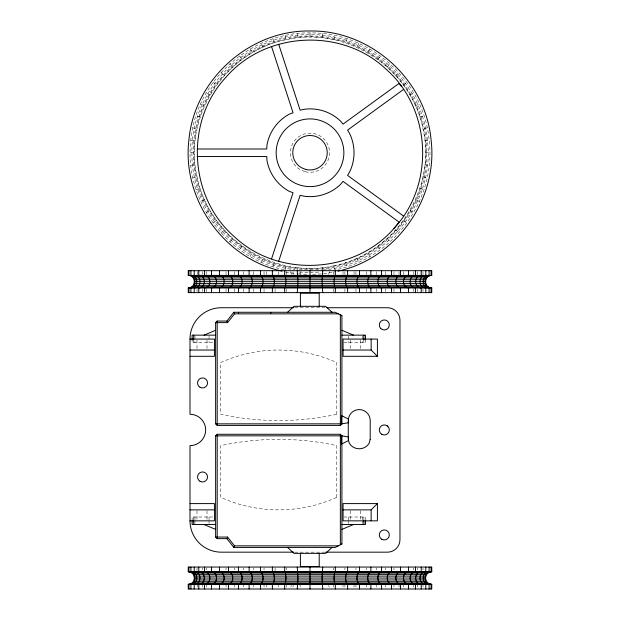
<?xml version="1.0" encoding="UTF-8"?>
<svg xmlns="http://www.w3.org/2000/svg" width="620" height="620" viewBox="0 0 620 620"><rect width="100%" height="100%" fill="white"/><g stroke="black" fill="none" stroke-linecap="round" stroke-linejoin="round"><path stroke-width="0.46" stroke-dasharray="3.1 2.33" d="M284.154 269.7C226.145 258.106 183.582 198.912 190.844 140.228C195.951 80.941 250.503 31.822 310 32.938C369.497 31.822 424.049 80.941 429.156 140.228C436.488 199.284 393.336 258.672 334.909 269.948L334.01 265.716C394.676 254.254 437.17 188.821 422.964 128.743C411.502 68.076 346.069 25.583 285.99 39.789C225.324 51.251 182.83 116.684 197.036 176.762C208.498 237.429 273.931 279.922 334.01 265.716M297.662 270.173L297.925 267.608M322.524 33.596L322.075 37.898M285.091 269.948L285.99 265.716M334.01 39.789L334.909 35.557M328.724 274.335L329.36 271.599M290.858 587.179L291.284 585.35M272.978 266.709L274.311 262.586M347.022 38.804L345.689 42.92M261.268 262.214L263.027 258.253M358.732 43.299L356.973 47.252M250.093 256.517L252.255 252.766M369.908 48.988L367.745 52.739M242.118 246.187L239.576 249.69M377.882 59.326L380.424 55.823M387.275 66.929L390.174 63.713M229.826 241.792L232.725 238.576M220.96 232.926L224.177 230.028M395.824 75.477L399.04 72.579M213.063 223.177L216.574 220.635M403.426 84.87L406.937 82.328M410.014 95.007L413.765 92.845M206.235 212.66L209.986 210.498M204.499 199.725L200.539 201.485M415.501 105.78L419.461 104.02M196.044 189.782L200.167 188.441M419.833 117.064L423.956 115.731M192.805 177.661L197.036 176.762M427.196 127.844L422.964 128.743M323.284 270.026C385.81 264.469 435.38 202.647 427.42 140.415C422.383 81.995 368.629 33.589 310 34.681C246.899 33.248 190.495 89.652 191.929 152.752C190.913 210.288 237.545 263.608 294.841 269.731M323.625 273.699L335.312 271.847M190.844 165.276L195.145 164.827M424.855 140.678L429.156 140.228M310 269.437C372.364 270.855 428.102 215.117 426.684 152.752C428.102 90.396 372.364 34.65 310 36.069C247.636 34.65 191.898 90.396 193.316 152.752C191.898 215.117 247.636 270.855 310 269.437L310 268.235M310 272.567L320.594 272.017M312.728 274.365L321.819 273.885M190.185 152.752L194.517 152.752M425.483 152.752L429.815 152.752M294.733 307.729L325.632 307.729M212.769 342.674L192.123 342.674L192.123 339.853M343.837 342.674L365.428 342.674L365.428 339.853M212.769 517.01L192.123 517.01L192.123 519.831M343.837 517.01L365.428 517.01L365.428 519.831M294.733 552.172L324.678 552.172M299.406 272.017L309.039 272.521M298.181 273.885L307.272 274.365M190.844 140.228L195.145 140.678M424.855 164.827L429.156 165.276M285.588 271.986L296.376 273.699M192.805 127.844L197.036 128.743M422.964 176.762L427.196 177.661M200.167 117.064L196.044 115.731M419.833 188.441L423.956 189.782M200.539 104.02L204.499 105.78M419.461 201.485L415.501 199.725M209.986 95.007L206.235 92.845M410.014 210.498L413.765 212.66M213.063 82.328L216.574 84.87M403.426 220.635L406.937 223.177M395.824 230.028L399.04 232.926M220.96 72.579L224.177 75.477M229.826 63.713L232.725 66.929M387.275 238.576L390.174 241.792M239.576 55.823L242.118 59.326M377.882 246.187L380.424 249.69M250.093 48.988L252.255 52.739M369.908 256.517L367.745 252.766M263.027 47.252L261.268 43.299M356.973 258.253L358.732 262.214M272.978 38.804L274.311 42.92M345.689 262.586L347.022 266.709M290.648 271.599L291.284 274.335M328.724 585.35L329.15 587.179M285.091 35.557L285.99 39.789M297.476 33.596L297.925 37.898M322.075 267.608L322.338 270.173M422.979 271.637L422.979 274.497M422.979 288.812L422.979 291.671M422.979 568.013L422.979 569.927M422.979 585.187L422.979 587.093M417.446 271.637L417.446 274.497M417.446 288.812L417.446 291.671M417.446 568.013L417.446 569.927M417.446 585.187L417.446 587.093M413.214 271.637L413.214 274.497M413.214 288.812L413.214 291.671M413.214 568.013L413.214 569.927M413.214 585.187L413.214 587.093M403.45 271.645L403.45 274.521M403.45 585.164L403.45 587.086M399.032 271.645L399.032 274.521M399.032 585.164L399.032 587.086M393.956 271.637L393.956 274.497M393.956 288.812L393.956 291.671M393.956 568.013L393.956 569.927M393.956 585.187L393.956 587.093M385.594 271.637L385.594 274.497M385.594 288.812L385.594 291.671M385.594 568.013L385.594 569.927M385.594 585.187L385.594 587.093M376.41 271.637L376.41 274.497M376.41 288.812L376.41 291.671M376.41 568.013L376.41 569.927M376.41 585.187L376.41 587.093M366.49 271.637L366.49 274.497M366.49 288.812L366.49 291.671M366.49 568.013L366.49 569.927M366.49 585.187L366.49 587.093M363.863 339.853L363.863 342.674M363.863 517.01L363.863 519.831M362.607 336.094L362.607 342.674M362.607 517.01L362.607 519.831M362.607 520.777L362.607 523.598M360.577 339.985L360.577 350.037M360.577 510.779L360.577 520.839M355.95 271.637L355.95 274.497M355.95 288.812L355.95 291.671M355.95 568.013L355.95 569.927M355.95 585.187L355.95 587.093M354.028 271.645L354.028 274.521M354.028 585.164L354.028 587.086M350.54 339.985L350.54 350.037M350.54 510.779L350.54 520.839M348.51 336.094L348.51 342.674M348.51 517.01L348.51 519.831M348.51 520.777L348.51 523.598M344.914 271.637L344.914 274.497M344.914 288.812L344.914 291.671M344.914 568.013L344.914 569.927M344.914 585.187L344.914 587.093M343.015 271.645L343.015 274.521M343.015 585.164L343.015 587.086M333.49 271.637L333.49 274.497M333.49 288.812L333.49 291.671M333.49 568.013L333.49 569.927M333.49 585.187L333.49 587.093M310 32.938L310 37.27M300.127 271.645L300.127 274.521M300.127 585.164L300.127 587.086M293.051 271.645L293.051 274.521M293.051 585.164L293.051 587.086M286.51 271.637L286.51 274.497M286.51 288.812L286.51 291.671M286.51 568.013L286.51 569.927M286.51 585.187L286.51 587.093M278.729 271.645L278.729 274.521M278.729 585.164L278.729 587.086M275.086 288.866L275.086 291.687M275.086 568.005L275.086 570.826M266.778 271.645L266.778 274.521M266.778 585.164L266.778 587.086M264.05 271.637L264.05 274.497M264.05 288.812L264.05 291.671M264.05 568.013L264.05 569.927M264.05 585.187L264.05 587.093M253.51 271.637L253.51 274.497M253.51 288.812L253.51 291.671M253.51 568.013L253.51 569.927M253.51 585.187L253.51 587.093M243.59 271.637L243.59 274.497M243.59 288.812L243.59 291.671M243.59 568.013L243.59 569.927M243.59 585.187L243.59 587.093M234.406 271.637L234.406 274.497M234.406 288.812L234.406 291.671M234.406 568.013L234.406 569.927M234.406 585.187L234.406 587.093M226.044 271.637L226.044 274.497M226.044 288.812L226.044 291.671M226.044 568.013L226.044 569.927M226.044 585.187L226.044 587.093M209.049 336.094L209.049 342.674M209.049 517.01L209.049 519.831M209.049 520.777L209.049 523.598M207.01 339.985L207.01 350.037M207.01 510.779L207.01 520.839M206.786 271.637L206.786 274.497M206.786 288.812L206.786 291.671M206.786 568.013L206.786 569.927M206.786 585.187L206.786 587.093M202.554 271.637L202.554 274.497M202.554 288.812L202.554 291.671M202.554 568.013L202.554 569.927M202.554 585.187L202.554 587.093M197.222 271.645L197.222 274.521M197.222 585.164L197.222 587.086M197.02 288.866L197.02 291.687M196.982 339.985L196.982 350.037M196.982 510.779L196.982 520.839M197.02 568.005L197.02 570.826M194.944 336.094L194.944 342.674M194.944 517.01L194.944 519.831M194.944 520.777L194.944 523.598M193.688 339.853L193.688 342.674M193.688 517.01L193.688 519.831M194.843 140.647C186.976 202.05 236.204 262.841 297.894 267.91C359.298 275.784 420.089 226.548 425.157 164.858C433.024 103.455 383.796 42.664 322.106 37.595C260.702 29.729 199.911 78.957 194.843 140.647M304.939 171.639L300.219 169.686A19.569 19.569 0 0 1 298.778 136.71A19.569 19.569 0 0 1 329.274 149.343A19.569 19.569 0 0 1 304.939 171.639M336.784 414.284L336.784 362.576A140.608 140.608 0 0 0 220.712 362.576L220.712 414.284A271.816 271.816 0 0 0 336.784 414.284M336.784 497.333L336.784 445.625A271.816 271.816 0 0 0 220.712 445.625L220.712 497.333A140.608 140.608 0 0 0 336.784 497.333"/><path stroke-width="0.93" d="M190.185 287.618L429.815 287.618L431.753 287.92L431.753 292.625L188.248 292.625L188.248 287.92C196.284 288.192 196.284 275.117 188.248 275.388L188.248 270.684L431.753 270.684L431.753 275.388L429.815 275.691L190.185 275.691M190.185 583.994L429.815 583.994L431.753 584.296L431.753 589L188.248 589L188.248 584.296C196.284 584.567 196.284 571.493 188.248 571.764L188.248 567.06L431.753 567.06L431.753 571.764L429.815 572.074L190.185 572.074M429.815 287.618C424.212 286.022 424.212 277.287 429.815 275.691M429.815 583.994C424.212 582.397 424.212 573.663 429.815 572.074M271.576 258.85L293.051 192.75L289.346 191.379A43.873 43.873 0 0 1 266.964 160.456L266.778 156.511L197.222 156.511M278.729 261.175L300.127 195.308L303.994 196.191A43.873 43.873 0 0 0 340.496 184.45L343.015 181.389L399.032 222.084C361.631 273.257 280.325 280.255 234.406 236.716C188.612 197.331 184.62 121.109 226.044 77.159C265.422 31.364 341.643 27.373 385.594 68.797C431.388 108.175 435.38 184.396 393.956 228.354M226.912 538.64L227.618 537.067L215.628 537.067L215.628 435.844L217.194 434.279L340.357 434.279L341.922 435.844L341.922 543.98L335.219 547.413L233.802 547.413L226.912 538.64L217.194 538.64L215.628 537.067M233.802 547.413L234.515 545.848L227.618 537.067M226.912 321.051L233.802 312.271L335.219 312.271L341.922 315.704L341.922 423.84L340.357 425.405L217.194 425.405L215.628 423.84L215.628 322.617L217.194 321.051L226.912 321.051L227.618 322.617L215.628 322.617M227.618 322.617L234.515 313.844L338.28 313.844M343.054 509.865L371.14 509.865L377.41 503.603L377.41 520.839L343.054 520.839L343.054 503.603L377.41 503.603M287.548 312.271L294.004 306.319L325.601 306.319L332.056 312.271M332.056 547.413L325.601 553.365L294.004 553.365L287.548 547.413M403.45 89.505L347.595 130.092L349.595 133.525A43.873 43.873 0 0 1 349.595 171.98L347.595 175.421L403.45 216M341.922 543.965L340.357 544.786L340.357 434.279M204.034 335.149L215.628 330.297M341.922 529.395L353.524 524.536M337.954 271.142C396.141 258.757 438.34 198.997 431.086 140.027C425.893 79.786 370.458 29.869 310 31C249.542 29.869 194.107 79.786 188.914 140.027C181.66 198.997 223.859 258.757 282.046 271.142M197.222 148.994L266.778 148.994L266.964 145.049A43.873 43.873 0 0 1 289.346 114.126L293.051 112.755L271.576 46.655M188.248 275.388L431.753 275.388M191.929 276.582L428.071 276.582M193.316 277.969L426.684 277.969M194.207 279.721L425.793 279.721M194.517 281.658L425.483 281.658M194.207 283.588L425.793 283.588M193.316 285.339L426.684 285.339M191.929 286.727L428.071 286.727M188.248 287.92L431.753 287.92M293.764 307.729L221.34 307.729A31.341 31.341 0 0 0 189.999 339.07L189.999 414.284A15.67 15.67 0 0 1 205.669 429.954A15.67 15.67 0 0 1 189.999 445.625L189.999 520.839A31.341 31.341 0 0 0 221.34 552.172L293.772 552.172M326.601 307.729L387.438 307.729A12.54 12.54 0 0 1 399.97 320.261L399.97 539.64A12.54 12.54 0 0 1 387.438 552.172L325.632 552.172M215.628 335.149L192.123 335.149L192.123 339.853M341.922 335.149L365.428 335.149L365.428 339.853M189.999 339.07L214.442 339.07L214.442 356.306L189.999 356.306M189.999 350.037L214.442 350.037M343.054 350.037L371.14 350.037L377.41 356.306L377.41 339.07L343.054 339.07L343.054 356.306L377.41 356.306M215.628 423.84L341.922 423.84M215.628 435.844L341.922 435.844M189.999 503.603L214.442 503.603L214.442 520.839L189.999 520.839M189.999 509.865L214.442 509.865M215.628 524.536L192.123 524.536L192.123 520.777M341.922 524.536L365.428 524.536L365.428 520.777M234.515 545.848L338.28 545.848M188.248 571.764L431.753 571.764M191.929 572.957L428.071 572.957M193.316 574.345L426.684 574.345M194.207 576.096L425.793 576.096M194.517 578.034L425.483 578.034M194.207 579.971L425.793 579.971M193.316 581.715L426.684 581.715M191.929 583.102L428.071 583.102M188.248 584.296L431.753 584.296M341.922 330.297L353.524 335.149M204.034 524.536L215.628 529.395M341.922 315.719L340.357 314.898L340.357 425.405M386.81 425.607L387.849 426.405M401.404 86.343L399.032 83.421L343.015 124.116L340.496 121.055A43.873 43.873 0 0 0 303.994 109.314L300.127 110.197L278.729 44.33M233.802 312.271L234.515 313.844M431.086 270.684L431.086 275.388C423.088 275.14 423.088 288.168 431.086 287.92L431.086 292.625M431.086 567.06L431.086 571.764C423.088 571.516 423.088 584.552 431.086 584.296L431.086 589M429.094 270.684L429.094 275.388C421.213 275.195 421.213 288.114 429.094 287.92L429.094 292.625M429.094 567.06L429.094 571.764C421.213 571.57 421.213 584.49 429.094 584.296L429.094 589M425.793 270.684L425.793 275.388C418.105 275.296 418.105 288.013 425.793 287.92L425.793 292.625M425.793 567.06L425.793 571.764C418.105 571.671 418.105 584.396 425.793 584.296L425.793 589M421.228 270.684L421.228 275.388C413.804 275.427 413.804 287.882 421.228 287.92L421.228 292.625M421.228 567.06L421.228 571.764C413.804 571.803 413.804 584.257 421.228 584.296L421.228 589M415.439 270.684L415.439 275.388C408.363 275.613 408.363 287.696 415.439 287.92L415.439 292.625M415.439 567.06L415.439 571.764C408.363 571.989 408.363 584.071 415.439 584.296L415.439 589M408.503 270.684L408.503 275.388C401.83 275.838 401.83 287.471 408.503 287.92L408.503 292.625M408.503 567.06L408.503 571.764C401.83 572.214 401.83 583.846 408.503 584.296L408.503 589M400.481 270.684L400.481 275.388C394.289 276.117 394.289 287.192 400.481 287.92L400.481 292.625M400.481 567.06L400.481 571.764C394.289 572.493 394.289 583.567 400.481 584.296L400.481 589M391.468 270.684L391.468 275.388C385.826 276.45 385.826 286.858 391.468 287.92L391.468 292.625M391.468 567.06L391.468 571.764C385.826 572.826 385.826 583.242 391.468 584.296L391.468 589M381.563 270.684L381.563 275.388L380.424 275.691C376.983 278.473 376.983 284.836 380.424 287.618L381.563 287.92L381.563 292.625M381.563 567.06L381.563 571.764L380.424 572.074C376.983 574.849 376.983 581.211 380.424 583.994L381.563 584.296L381.563 589M371.14 339.07L371.14 350.037M371.14 509.865L371.14 520.839M370.876 270.684L370.876 275.388L369.908 275.691C366.947 278.737 366.947 284.572 369.908 287.618L370.876 287.92L370.876 292.625M370.876 567.06L370.876 571.764L369.908 572.074C366.947 575.112 366.947 580.956 369.908 583.994L370.876 584.296L370.876 589M363.863 335.149L363.863 339.853M363.863 520.777L363.863 524.536M359.522 270.684L359.522 275.388L358.732 275.691C356.306 279 356.306 284.309 358.732 287.618L359.522 287.92L359.522 292.625M359.522 567.06L359.522 571.764L358.732 572.074C356.306 575.375 356.306 580.684 358.732 583.994L359.522 584.296L359.522 589M347.626 270.684L347.626 275.388L347.022 275.691C345.162 279.256 345.162 284.053 347.022 287.618L347.626 287.92L347.626 292.625M347.626 567.06L347.626 571.764L347.022 572.074C345.162 575.631 345.162 580.429 347.022 583.994L347.626 584.296L347.626 589M335.312 270.684L335.312 275.388L334.544 276.582L334.01 281.658L334.544 286.727L335.312 287.92L335.312 292.625M335.312 567.06L335.312 571.764L334.544 572.957L334.01 578.034L334.544 583.102L335.312 584.296L335.312 589M322.726 270.684L322.075 281.658L322.726 292.625M322.726 567.06L322.075 578.034L322.726 589M319.207 306.319L319.207 293.159L300.398 293.159L300.398 306.319M319.207 553.365L319.207 566.533L300.398 566.533L300.398 553.365M310 270.684L310 292.625M310 567.06L310 589M297.274 270.684L297.925 281.658L297.274 292.625M297.274 567.06L297.925 578.034L297.274 589M284.688 270.684L284.688 275.388L285.456 276.582L285.99 281.658L285.456 286.727L284.688 287.92L284.688 292.625M284.688 567.06L284.688 571.764L285.456 572.957L285.99 578.034L285.456 583.102L284.688 584.296L284.688 589M272.374 270.684L272.374 275.388L272.978 275.691C274.838 279.256 274.838 284.053 272.978 287.618L272.374 287.92L272.374 292.625M272.374 567.06L272.374 571.764L272.978 572.074C274.838 575.631 274.838 580.429 272.978 583.994L272.374 584.296L272.374 589M270.785 312.271L270.785 313.216M260.478 270.684L260.478 275.388L261.268 275.691C263.694 279 263.694 284.309 261.268 287.618L260.478 287.92L260.478 292.625M260.478 567.06L260.478 571.764L261.268 572.074C263.694 575.375 263.694 580.684 261.268 583.994L260.478 584.296L260.478 589M249.124 270.684L249.124 275.388L250.093 275.691C253.053 278.737 253.053 284.572 250.093 287.618L249.124 287.92L249.124 292.625M249.124 567.06L249.124 571.764L250.093 572.074C253.053 575.112 253.053 580.956 250.093 583.994L249.124 584.296L249.124 589M238.437 270.684L238.437 275.388L239.576 275.691C243.017 278.473 243.017 284.836 239.576 287.618L238.437 287.92L238.437 292.625M238.506 312.271L238.506 313.216M238.437 567.06L238.437 571.764L239.576 572.074C243.017 574.849 243.017 581.211 239.576 583.994L238.437 584.296L238.437 589M228.532 270.684L228.532 275.388C234.174 276.45 234.174 286.858 228.532 287.92L228.532 292.625M228.532 567.06L228.532 571.764C234.174 572.826 234.174 583.242 228.532 584.296L228.532 589M219.519 270.684L219.519 275.388C225.711 276.117 225.711 287.192 219.519 287.92L219.519 292.625M219.519 567.06L219.519 571.764C225.711 572.493 225.711 583.567 219.519 584.296L219.519 589M217.194 321.051L217.194 425.405M217.194 434.279L217.194 538.64M211.498 270.684L211.498 275.388C218.17 275.838 218.17 287.471 211.498 287.92L211.498 292.625M211.498 567.06L211.498 571.764C218.17 572.214 218.17 583.846 211.498 584.296L211.498 589M204.561 270.684L204.561 275.388C211.637 275.613 211.637 287.696 204.561 287.92L204.561 292.625M204.561 567.06L204.561 571.764C211.637 571.989 211.637 584.071 204.561 584.296L204.561 589M198.772 270.684L198.772 275.388C206.197 275.427 206.197 287.882 198.772 287.92L198.772 292.625M198.772 567.06L198.772 571.764C206.197 571.803 206.197 584.257 198.772 584.296L198.772 589M194.207 270.684L194.207 275.388C201.895 275.296 201.895 288.013 194.207 287.92L194.207 292.625M194.207 567.06L194.207 571.764C201.895 571.671 201.895 584.396 194.207 584.296L194.207 589M193.688 335.149L193.688 339.853M193.688 520.777L193.688 524.536M190.906 270.684L190.906 275.388C198.787 275.195 198.787 288.114 190.906 287.92L190.906 292.625M190.906 567.06L190.906 571.764C198.787 571.57 198.787 584.49 190.906 584.296L190.906 589M188.914 270.684L188.914 275.388C196.912 275.14 196.912 288.168 188.914 287.92L188.914 292.625M188.914 567.06L188.914 571.764C196.912 571.516 196.912 584.552 188.914 584.296L188.914 589M370.202 439.355L369.148 443.269L367.583 445.323A11.803 11.803 0 0 1 350.881 445.323L349.316 443.269L348.262 439.355L348.262 420.554A10.966 10.966 0 0 1 359.228 409.58A10.966 10.966 0 0 1 370.202 420.554L370.202 439.355M348.51 440.572L341.38 444.145L341.38 435.736L348.51 437.007L348.51 440.572M348.51 422.685L341.38 423.948L341.38 415.547L348.51 419.112L348.51 422.685M305.544 169.384L301.39 167.663A17.236 17.236 0 0 1 300.119 138.617A17.236 17.236 0 0 1 326.98 149.745A17.236 17.236 0 0 1 305.544 169.384M381.796 434.295A5.014 5.014 0 0 0 389.321 429.954A5.014 5.014 0 0 0 381.796 425.607A5.014 5.014 0 0 0 381.796 434.295M380.757 328.507A5.014 5.014 0 0 0 389.143 326.26A5.014 5.014 0 0 0 383.005 320.122A5.014 5.014 0 0 0 380.757 328.507M381.796 539.284A5.014 5.014 0 0 0 389.321 534.936A5.014 5.014 0 0 0 381.796 530.596A5.014 5.014 0 0 0 381.796 539.284M200.028 481.306A5.014 5.014 0 0 0 207.553 476.958A5.014 5.014 0 0 0 200.028 472.618A5.014 5.014 0 0 0 200.028 481.306M200.028 387.283A5.014 5.014 0 0 0 207.553 382.943A5.014 5.014 0 0 0 200.028 378.603A5.014 5.014 0 0 0 200.028 387.283M290.602 180.482A33.844 33.844 0 0 0 343.736 155.705A33.844 33.844 0 0 0 295.717 122.078A33.844 33.844 0 0 0 290.602 180.482"/></g></svg>
